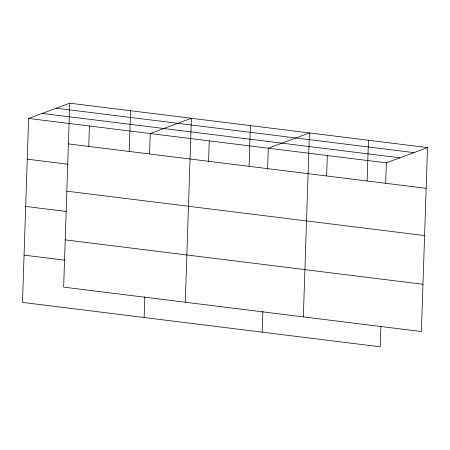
<?xml version="1.0" encoding="UTF-8"?>
<svg xmlns="http://www.w3.org/2000/svg" width="450" height="450" viewBox="0 0 450 450"><rect width="100%" height="100%" fill="white"/><g stroke="black" fill="none" stroke-linecap="round" stroke-linejoin="round"><path stroke-width="0.67" d="M69.756 103.185L63.652 287.139L421.397 331.554L427.5 147.594L69.756 103.185L28.603 118.446L22.5 302.406L380.244 346.815L380.914 326.661M88.746 146.357L89.421 126M129.223 151.453L130.573 110.734M144.135 317.503L144.827 296.651M149.563 153.906L150.238 133.549L191.391 118.282L185.287 302.243M208.564 161.938L209.261 140.873M249.064 166.331L250.414 125.612M262.187 332.162L262.879 311.31M267.593 169.262L268.29 148.202L309.442 132.936L303.339 316.896M326.644 175.888L327.319 155.531M367.121 180.984L368.471 140.265M385.673 183.218L386.348 162.861L427.5 147.594M56.177 108.219L413.921 152.629M42.182 113.411L399.926 157.821M28.603 118.446L386.348 162.861M68.406 143.904L426.15 188.314M27.253 159.165L68.029 164.227M66.836 191.171L424.581 235.581M25.684 206.438L66.459 211.494M65.222 239.873L422.966 284.282M24.069 255.139L64.845 260.201"/></g></svg>
